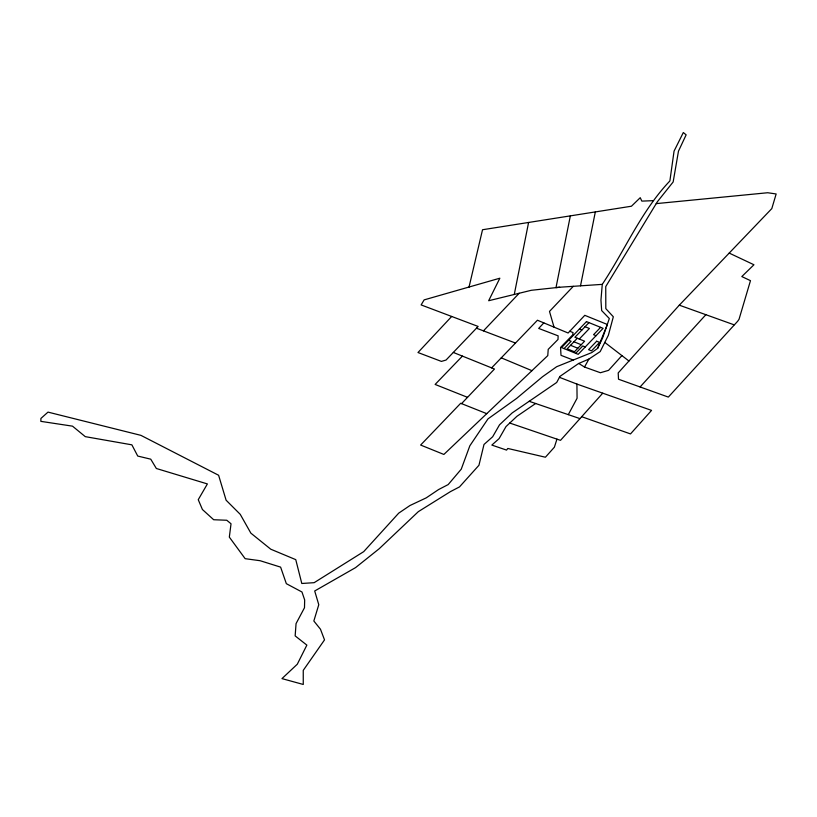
<?xml version="1.0" encoding="UTF-8"?>
<svg xmlns="http://www.w3.org/2000/svg" width="817" height="817" viewBox="0 0 817 817"><rect width="100%" height="100%" fill="white"/><g stroke="black" fill="none" stroke-linecap="round" stroke-linejoin="round"><path stroke-width="1.23" d="M602.262 284.367L600.955 300.156L601.659 310.562L609.329 318.528L602.599 338.024L597.636 348.369L591.794 352.566L556.663 366.71L542.457 376.79L516.589 398.441L487.994 418.886L469.826 445.816L461.248 469.183L448.196 484.573L438.617 489.536L426.239 497.859L409.95 505.529L398.727 513.137L363.698 551.649L314.157 582.674L301.79 583.481L295.764 559.645L270.774 549.208L250.87 533.154L240.239 514.332L226.105 500.208L218.609 475.259L140.902 435.349L47.999 412.115L40.911 418.447L40.85 421.358L72.509 426.157L85.274 436.646L131.874 444.836L137.736 456.06L150.747 459.174L156.353 468.498L207.385 483.93L198.245 499.687L202.422 509.512L213.676 519.735L226.779 520.255L231.027 523.779L229.332 537.116L245.151 558.675L260.133 560.717L280.619 567.131L286.338 583.675L301.973 591.998L304.67 599.954L304.486 607.756L296.06 623.596L295.151 635.892L306.855 645.113L297.296 664.211L281.967 678.61L303.26 684.462L303.25 670.359L324.523 639.885L320.468 629.213L313.84 620.991L318.773 604.703L314.698 590.987L355.558 567.621L379.211 548.718L418.335 511.646L450.463 491.609L459.491 486.912L478.946 465.271L483.991 444.479L492.661 436.768L499.504 424.84L512.147 412.942L556.694 382.468L559.941 376.402L578.518 363.565L588.914 359.061L600.199 351.596L608.379 335.236L613.332 316.782L605.816 308.632L605.744 286.593L657.338 201.789L673.157 181.956L678.478 151.155L686.137 134.846L683.318 132.538L674.056 151.145L669.879 180.955C641.365 210.888 625.005 250.165 602.262 284.367L559.665 287.237L531.316 290.29L488.658 300.738L499.861 278.199L424.125 299.89L421.133 304.925L478.139 326.453L446.051 360.042L441.405 361.41L417.987 352.525L451.689 316.465M514.271 294.467L528.589 222.469M570.348 215.872L555.999 287.625L559.665 287.237M580.509 285.827L595.327 211.92M468.978 287.288L482.53 229.74L631.439 206.221L640.242 197.694L641.825 201.115L653.161 200.665M556.959 439.137L554.375 447.205L545.409 457.224L507.786 448.451L506.56 450.096L491.844 445.081L499.085 438.637L505.999 426.586L516.916 416.313L535.635 403.506M597.636 348.369L607.399 324.502L584.788 315.331L568.121 333.009L537.443 320.233L491.62 367.875M568.295 414.648L577.078 398.267L576.914 384.072L559.451 377.331M578.753 363.463L584.512 367.037L588.914 359.061M602.742 393.181L560.513 440.353L509.757 423.043M621.9 355.589L608.573 370.356L600.413 372.736L584.512 367.037M656.225 203.617L767.694 192.741L776.15 193.966L771.81 208.601L679.305 305.17L618.193 372.92L618.51 379.221L668.337 397.093L737.669 321.244L739.017 319.335L750.476 280.66L741.816 276.565L753.948 264.759L729.203 253.086M640.089 386.962L705.868 314.698M543.826 322.889L538.689 328.424L558.134 335.848L558.011 339.463L548.217 349.339L547.778 355.609L443.876 454.446L420.632 445.051L460.686 403.281L486.748 413.657M573.289 286.318L549.494 311.43L554.038 327.147M483.45 330.854L519.183 293.262M461.544 403.629L494.469 369.029L453.333 352.444M564.057 348.604L571.114 341.24L568.622 340.24M588.975 322.623L574.913 337.278L584.584 341.2L574.453 351.77L567.182 348.818L577.313 338.248M579.284 339.045L589.414 328.485L585.043 326.718M575.699 353.322L582.756 345.959L585.248 346.97M600.618 327.331L593.561 334.694L596.053 335.705M462.422 356.11L435.124 384.439L467.538 397.338M529.171 401.3L579.968 418.621M576.914 384.072L651.558 410.4L630.51 433.919L581.694 416.701M679.305 305.17L734.064 324.809M476.505 328.22L515.496 343.048M573.228 360.052L561.003 355.334L560.554 347.439L572.707 334.919L573.034 332.601L569.786 331.242M579.427 328.965L581.918 329.976M573.932 341.772L581.204 344.723M570.552 345.295L577.833 348.246M501.26 357.846L531.938 370.673M604.794 342.415L628.937 361.012M586.483 321.612L561.565 347.593L578.191 354.323L603.099 328.342L586.483 321.612M596.696 341.21L588.587 349.666L591.498 350.85L599.607 342.394L596.696 341.21"/></g></svg>
